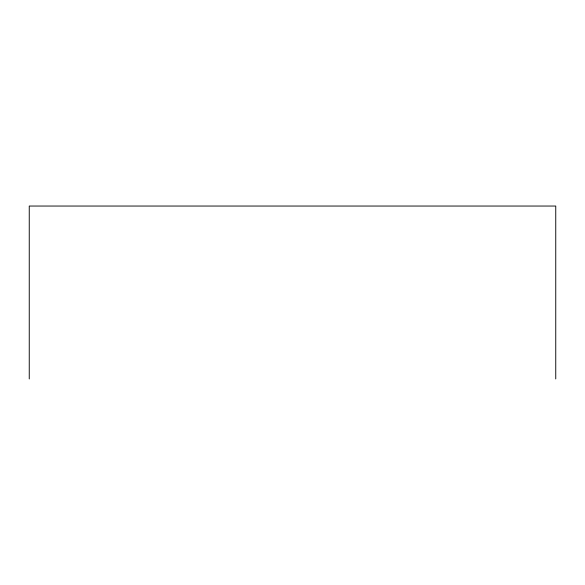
<?xml version="1.0" encoding="UTF-8"?>
<svg xmlns="http://www.w3.org/2000/svg" width="585" height="585" viewBox="0 0 585 585"><rect width="100%" height="100%" fill="white"/><g stroke="black" fill="none" stroke-linecap="round" stroke-linejoin="round"><path stroke-width="0.88" d="M555.75 378.956L555.75 206.044L29.25 206.044L29.25 378.956"/></g></svg>
